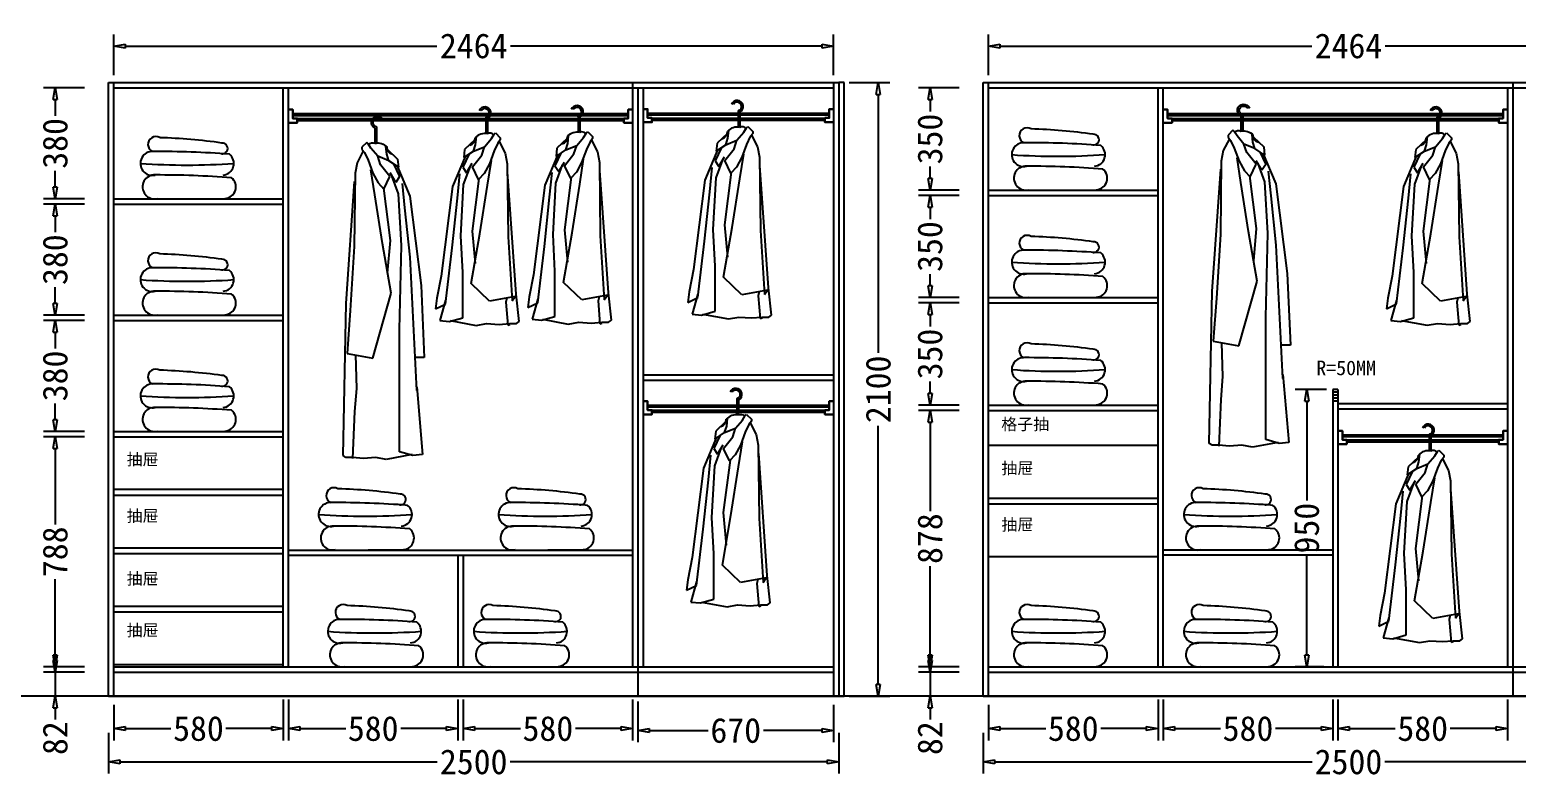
# Model space of a CAD drawing. Header units: millimetres. Extents: x 304407 to 361076, y -1262425 to -1203358.
# Drawn here: x 324807 to 329898, y -1239159 to -1236596 of the extents above; entities that cross this region are included whole.
import ezdxf

# ---------------------------------------------------------------- set-up
doc = ezdxf.new("R2010")
doc.units = ezdxf.units.MM
doc.header["$LTSCALE"] = 20
doc.layers.get('Defpoints').update_dxf_attribs({"color": 250})
for name, color, linetype in [('8', 8, 'Continuous'), ('LAYER10', 11, 'Continuous'), ('LAYER8', 11, 'Continuous'), ('图层3', 4, 'Continuous'), ('墙体', 40, 'Continuous')]:
    doc.layers.add(name, color=color, linetype=linetype)
doc.styles.get("Standard").update_dxf_attribs({"font": 'SimSun.ttf', "height": 85})
doc.styles.add('text', font='SimSun.ttf', dxfattribs={"height": 85})
doc.dimstyles.new('周文晶', dxfattribs={"dimtxt": 70, "dimasz": 40, "dimexe": 40, "dimexo": 30, "dimgap": 10, "dimtad": 0, "dimdec": 0, "dimtxsty": 'Standard', "dimblk": 'CLOSEDBLANK', "dimcen": 200, "dimclrd": 256, "dimclre": 256, "dimadec": 0, "dimazin": 0, "dimtfac": 1, "dimtdec": 0, "dimtmove": 0, "dimatfit": 3, "dimldrblk": 'CLOSEDBLANK', "dimfxl": 100, "dimfxlon": 1, "dimarcsym": 0})

# ---------------------------------------------------------------- blocks, each defined once
blk = doc.blocks.new('_ClosedBlank')
at = {"color": 0, "linetype": 'ByBlock', "lineweight": -2}
for p, q in [((-1, 0.17), (0, 0)), ((-1, 0.17), (-1, -0.17)), ((0, 0), (-1, -0.17))]:
    blk.add_line(p, q, dxfattribs=at)
blk = doc.blocks.new('*D1648')
at = {"lineweight": -2, "transparency": 16777216}
for p, q in [((325674.6, -1238888.7), (325674.6, -1239028.7)), ((325094.6, -1238907.1), (325094.6, -1239028.7)), ((325134.6, -1238988.7), (325290.6, -1238988.7)), ((325634.6, -1238988.7), (325478.7, -1238988.7))]:
    blk.add_line(p, q, dxfattribs=at)
at = {"layer": 'Defpoints', "color": 0, "transparency": 16777216}
for p in [(325674.6, -1238777.1), (325094.6, -1238877.1), (325674.6, -1238988.7)]:
    blk.add_point(p, dxfattribs=at)
at = {"lineweight": -2, "transparency": 16777216, "xscale": 40, "yscale": 40, "zscale": 40, "rotation": 180}
blk.add_blockref('_ClosedBlank', (325094.6, -1238988.7), dxfattribs=at)
at = {"lineweight": -2, "transparency": 16777216, "xscale": 40, "yscale": 40, "zscale": 40}
blk.add_blockref('_ClosedBlank', (325674.6, -1238988.7), dxfattribs=at)
at = {"color": 0, "transparency": 16777216, "insert": (325384.6, -1238988.7), "char_height": 85, "attachment_point": 5}
blk.add_mtext('580', dxfattribs=at)
blk = doc.blocks.new('*D1649')
at = {"lineweight": -2, "transparency": 16777216}
for p, q in [((325692.6, -1238888.7), (325692.6, -1239028.7)), ((326272.6, -1238888.7), (326272.6, -1239028.7)), ((325732.6, -1238988.7), (325888.6, -1238988.7)), ((326232.6, -1238988.7), (326076.7, -1238988.7))]:
    blk.add_line(p, q, dxfattribs=at)
at = {"layer": 'Defpoints', "color": 0, "transparency": 16777216}
for p in [(325692.6, -1236795.1), (326272.6, -1238777.1), (326272.6, -1238988.7)]:
    blk.add_point(p, dxfattribs=at)
at = {"lineweight": -2, "transparency": 16777216, "xscale": 40, "yscale": 40, "zscale": 40, "rotation": 180}
blk.add_blockref('_ClosedBlank', (325692.6, -1238988.7), dxfattribs=at)
at = {"lineweight": -2, "transparency": 16777216, "xscale": 40, "yscale": 40, "zscale": 40}
blk.add_blockref('_ClosedBlank', (326272.6, -1238988.7), dxfattribs=at)
at = {"color": 0, "transparency": 16777216, "insert": (325982.6, -1238988.7), "char_height": 85, "attachment_point": 5}
blk.add_mtext('580', dxfattribs=at)
blk = doc.blocks.new('*D1650')
at = {"lineweight": -2, "transparency": 16777216}
for p, q in [((325094.6, -1236751.7), (325094.6, -1236611.7)), ((327558.6, -1236751.7), (327558.6, -1236611.7)), ((325134.6, -1236651.7), (326200.9, -1236651.7)), ((327518.6, -1236651.7), (326452.3, -1236651.7))]:
    blk.add_line(p, q, dxfattribs=at)
at = {"layer": 'Defpoints', "color": 0, "transparency": 16777216}
for p in [(327558.6, -1236651.7), (325094.6, -1236795.1), (327558.6, -1236795.1)]:
    blk.add_point(p, dxfattribs=at)
at = {"lineweight": -2, "transparency": 16777216, "xscale": 40, "yscale": 40, "zscale": 40, "rotation": 180}
blk.add_blockref('_ClosedBlank', (325094.6, -1236651.7), dxfattribs=at)
at = {"lineweight": -2, "transparency": 16777216, "xscale": 40, "yscale": 40, "zscale": 40}
blk.add_blockref('_ClosedBlank', (327558.6, -1236651.7), dxfattribs=at)
at = {"color": 0, "transparency": 16777216, "insert": (326326.6, -1236651.7), "char_height": 85, "attachment_point": 5}
blk.add_mtext('2464', dxfattribs=at)
blk = doc.blocks.new('*D1651')
at = {"lineweight": -2, "transparency": 16777216}
for p, q in [((325076.6, -1239002.8), (325076.6, -1239142.8)), ((327576.6, -1239002.8), (327576.6, -1239142.8)), ((325116.6, -1239102.8), (326201.9, -1239102.8)), ((327536.6, -1239102.8), (326451.4, -1239102.8))]:
    blk.add_line(p, q, dxfattribs=at)
at = {"layer": 'Defpoints', "color": 0, "transparency": 16777216}
for p in [(325076.6, -1238877.1), (327576.6, -1238877.1), (327576.6, -1239102.8)]:
    blk.add_point(p, dxfattribs=at)
at = {"lineweight": -2, "transparency": 16777216, "xscale": 40, "yscale": 40, "zscale": 40, "rotation": 180}
blk.add_blockref('_ClosedBlank', (325076.6, -1239102.8), dxfattribs=at)
at = {"lineweight": -2, "transparency": 16777216, "xscale": 40, "yscale": 40, "zscale": 40}
blk.add_blockref('_ClosedBlank', (327576.6, -1239102.8), dxfattribs=at)
at = {"color": 0, "transparency": 16777216, "insert": (326326.6, -1239102.8), "char_height": 85, "attachment_point": 5}
blk.add_mtext('2500', dxfattribs=at)
blk = doc.blocks.new('*D1652')
at = {"lineweight": -2, "transparency": 16777216}
for p, q in [((324894.4, -1238755.1), (324894.4, -1238715.1)), ((324994.4, -1238795.1), (324854.4, -1238795.1)), ((324894.4, -1238795.1), (324894.4, -1238877.1)), ((324994.4, -1238877.1), (324854.4, -1238877.1)), ((324894.4, -1238917.1), (324894.4, -1238957.1))]:
    blk.add_line(p, q, dxfattribs=at)
at = {"layer": 'Defpoints', "color": 0, "transparency": 16777216}
for p in [(324894.4, -1238795.1), (325094.6, -1238795.1), (325076.6, -1238877.1)]:
    blk.add_point(p, dxfattribs=at)
at = {"lineweight": -2, "transparency": 16777216, "xscale": 40, "yscale": 40, "zscale": 40}
for p, rotation in [((324894.4, -1238795.1), 270), ((324894.4, -1238877.1), 90)]:
    blk.add_blockref('_ClosedBlank', p, dxfattribs=dict(at, rotation=rotation))
at = {"color": 0, "transparency": 16777216, "insert": (324894.4, -1239021.2), "char_height": 85, "attachment_point": 5, "rotation": 90}
blk.add_mtext('82', dxfattribs=at)
blk = doc.blocks.new('*D1653')
at = {"lineweight": -2, "transparency": 16777216}
for p, q in [((324994.4, -1237989.1), (324854.4, -1237989.1)), ((324894.4, -1238029.1), (324894.4, -1238289.8)), ((324894.4, -1238737.1), (324894.4, -1238476.5)), ((324994.4, -1238777.1), (324854.4, -1238777.1))]:
    blk.add_line(p, q, dxfattribs=at)
at = {"layer": 'Defpoints', "color": 0, "transparency": 16777216}
for p in [(324894.4, -1237989.1), (325094.6, -1237989.1), (325094.6, -1238777.1)]:
    blk.add_point(p, dxfattribs=at)
at = {"lineweight": -2, "transparency": 16777216, "xscale": 40, "yscale": 40, "zscale": 40}
for p, rotation in [((324894.4, -1237989.1), 90), ((324894.4, -1238777.1), 270)]:
    blk.add_blockref('_ClosedBlank', p, dxfattribs=dict(at, rotation=rotation))
at = {"color": 0, "transparency": 16777216, "insert": (324894.4, -1238383.1), "char_height": 85, "attachment_point": 5, "rotation": 90}
blk.add_mtext('788', dxfattribs=at)
blk = doc.blocks.new('*D1654')
at = {"lineweight": -2, "transparency": 16777216}
for p, q in [((324994.4, -1237591.1), (324854.4, -1237591.1)), ((324894.4, -1237631.1), (324894.4, -1237687.1)), ((324894.4, -1237931.1), (324894.4, -1237875.2)), ((324994.4, -1237971.1), (324854.4, -1237971.1))]:
    blk.add_line(p, q, dxfattribs=at)
at = {"layer": 'Defpoints', "color": 0, "transparency": 16777216}
for p in [(324894.4, -1237591.1), (325094.6, -1237591.1), (325094.6, -1237971.1)]:
    blk.add_point(p, dxfattribs=at)
at = {"lineweight": -2, "transparency": 16777216, "xscale": 40, "yscale": 40, "zscale": 40}
for p, rotation in [((324894.4, -1237591.1), 90), ((324894.4, -1237971.1), 270)]:
    blk.add_blockref('_ClosedBlank', p, dxfattribs=dict(at, rotation=rotation))
at = {"color": 0, "transparency": 16777216, "insert": (324894.4, -1237781.1), "char_height": 85, "attachment_point": 5, "rotation": 90}
blk.add_mtext('380', dxfattribs=at)
blk = doc.blocks.new('*D1655')
at = {"lineweight": -2, "transparency": 16777216}
for p, q in [((324994.4, -1237193.1), (324854.4, -1237193.1)), ((324894.4, -1237233.1), (324894.4, -1237289.1)), ((324894.4, -1237533.1), (324894.4, -1237477.2)), ((324994.4, -1237573.1), (324854.4, -1237573.1))]:
    blk.add_line(p, q, dxfattribs=at)
at = {"layer": 'Defpoints', "color": 0, "transparency": 16777216}
for p in [(324894.4, -1237193.1), (325094.6, -1237193.1), (325094.6, -1237573.1)]:
    blk.add_point(p, dxfattribs=at)
at = {"lineweight": -2, "transparency": 16777216, "xscale": 40, "yscale": 40, "zscale": 40}
for p, rotation in [((324894.4, -1237193.1), 90), ((324894.4, -1237573.1), 270)]:
    blk.add_blockref('_ClosedBlank', p, dxfattribs=dict(at, rotation=rotation))
at = {"color": 0, "transparency": 16777216, "insert": (324894.4, -1237383.1), "char_height": 85, "attachment_point": 5, "rotation": 90}
blk.add_mtext('380', dxfattribs=at)
blk = doc.blocks.new('*D1656')
at = {"lineweight": -2, "transparency": 16777216}
for p, q in [((324994.4, -1236795.1), (324854.4, -1236795.1)), ((324894.4, -1236835.1), (324894.4, -1236891.1)), ((324894.4, -1237135.1), (324894.4, -1237079.2)), ((324994.4, -1237175.1), (324854.4, -1237175.1))]:
    blk.add_line(p, q, dxfattribs=at)
at = {"layer": 'Defpoints', "color": 0, "transparency": 16777216}
for p in [(324894.4, -1236795.1), (325094.6, -1236795.1), (325094.6, -1237175.1)]:
    blk.add_point(p, dxfattribs=at)
at = {"lineweight": -2, "transparency": 16777216, "xscale": 40, "yscale": 40, "zscale": 40}
for p, rotation in [((324894.4, -1236795.1), 90), ((324894.4, -1237175.1), 270)]:
    blk.add_blockref('_ClosedBlank', p, dxfattribs=dict(at, rotation=rotation))
at = {"color": 0, "transparency": 16777216, "insert": (324894.4, -1236985.1), "char_height": 85, "attachment_point": 5, "rotation": 90}
blk.add_mtext('380', dxfattribs=at)
blk = doc.blocks.new('*D1657')
at = {"lineweight": -2, "transparency": 16777216}
for p, q in [((327611.5, -1236777.1), (327751.5, -1236777.1)), ((327711.5, -1236817.1), (327711.5, -1237702.4)), ((327711.5, -1238837.1), (327711.5, -1237951.9)), ((327611.5, -1238877.1), (327751.5, -1238877.1))]:
    blk.add_line(p, q, dxfattribs=at)
at = {"layer": 'Defpoints', "color": 0, "transparency": 16777216}
for p in [(327576.6, -1236777.1), (327711.5, -1236777.1), (327576.6, -1238877.1)]:
    blk.add_point(p, dxfattribs=at)
at = {"lineweight": -2, "transparency": 16777216, "xscale": 40, "yscale": 40, "zscale": 40}
for p, rotation in [((327711.5, -1236777.1), 90), ((327711.5, -1238877.1), 270)]:
    blk.add_blockref('_ClosedBlank', p, dxfattribs=dict(at, rotation=rotation))
at = {"color": 0, "transparency": 16777216, "insert": (327711.5, -1237827.1), "char_height": 85, "attachment_point": 5, "rotation": 90}
blk.add_mtext('2100', dxfattribs=at)
blk = doc.blocks.new('*D1658')
at = {"lineweight": -2, "transparency": 16777216}
for p, q in [((326888.6, -1238895.3), (326888.6, -1239035.3)), ((327558.6, -1238907.1), (327558.6, -1239035.3)), ((326928.6, -1238995.3), (327128.9, -1238995.3)), ((327518.6, -1238995.3), (327318.4, -1238995.3))]:
    blk.add_line(p, q, dxfattribs=at)
at = {"layer": 'Defpoints', "color": 0, "transparency": 16777216}
for p in [(326888.6, -1238777.1), (327558.6, -1238877.1), (327558.6, -1238995.3)]:
    blk.add_point(p, dxfattribs=at)
at = {"lineweight": -2, "transparency": 16777216, "xscale": 40, "yscale": 40, "zscale": 40, "rotation": 180}
blk.add_blockref('_ClosedBlank', (326888.6, -1238995.3), dxfattribs=at)
at = {"lineweight": -2, "transparency": 16777216, "xscale": 40, "yscale": 40, "zscale": 40}
blk.add_blockref('_ClosedBlank', (327558.6, -1238995.3), dxfattribs=at)
at = {"color": 0, "transparency": 16777216, "insert": (327223.6, -1238995.3), "char_height": 85, "attachment_point": 5}
blk.add_mtext('670', dxfattribs=at)
blk = doc.blocks.new('*D1635')
at = {"lineweight": -2, "transparency": 16777216}
for p, q in [((328668.8, -1238888.7), (328668.8, -1239028.7)), ((328088.8, -1238907.1), (328088.8, -1239028.7)), ((328128.8, -1238988.7), (328284.8, -1238988.7)), ((328628.8, -1238988.7), (328472.9, -1238988.7))]:
    blk.add_line(p, q, dxfattribs=at)
at = {"layer": 'Defpoints', "color": 0, "transparency": 16777216}
for p in [(328668.8, -1238777.1), (328088.8, -1238877.1), (328668.8, -1238988.7)]:
    blk.add_point(p, dxfattribs=at)
at = {"lineweight": -2, "transparency": 16777216, "xscale": 40, "yscale": 40, "zscale": 40, "rotation": 180}
blk.add_blockref('_ClosedBlank', (328088.8, -1238988.7), dxfattribs=at)
at = {"lineweight": -2, "transparency": 16777216, "xscale": 40, "yscale": 40, "zscale": 40}
blk.add_blockref('_ClosedBlank', (328668.8, -1238988.7), dxfattribs=at)
at = {"color": 0, "transparency": 16777216, "insert": (328378.8, -1238988.7), "char_height": 85, "attachment_point": 5}
blk.add_mtext('580', dxfattribs=at)
blk = doc.blocks.new('*D1636')
at = {"lineweight": -2, "transparency": 16777216}
for p, q in [((329284.8, -1238888.7), (329284.8, -1239028.7)), ((329864.8, -1238888.7), (329864.8, -1239028.7)), ((329324.8, -1238988.7), (329480.8, -1238988.7)), ((329824.8, -1238988.7), (329668.9, -1238988.7))]:
    blk.add_line(p, q, dxfattribs=at)
at = {"layer": 'Defpoints', "color": 0, "transparency": 16777216}
for p in [(329284.8, -1238777.1), (329864.8, -1238777.1), (329864.8, -1238988.7)]:
    blk.add_point(p, dxfattribs=at)
at = {"lineweight": -2, "transparency": 16777216, "xscale": 40, "yscale": 40, "zscale": 40, "rotation": 180}
blk.add_blockref('_ClosedBlank', (329284.8, -1238988.7), dxfattribs=at)
at = {"lineweight": -2, "transparency": 16777216, "xscale": 40, "yscale": 40, "zscale": 40}
blk.add_blockref('_ClosedBlank', (329864.8, -1238988.7), dxfattribs=at)
at = {"color": 0, "transparency": 16777216, "insert": (329574.8, -1238988.7), "char_height": 85, "attachment_point": 5}
blk.add_mtext('580', dxfattribs=at)
blk = doc.blocks.new('*D1637')
at = {"lineweight": -2, "transparency": 16777216}
for p, q in [((328088.8, -1236751.7), (328088.8, -1236611.7)), ((330552.8, -1236751.7), (330552.8, -1236611.7)), ((328128.8, -1236651.7), (329195.1, -1236651.7)), ((330512.8, -1236651.7), (329446.5, -1236651.7))]:
    blk.add_line(p, q, dxfattribs=at)
at = {"layer": 'Defpoints', "color": 0, "transparency": 16777216}
for p in [(330552.8, -1236651.7), (328088.8, -1236795.1), (330552.8, -1236795.1)]:
    blk.add_point(p, dxfattribs=at)
at = {"lineweight": -2, "transparency": 16777216, "xscale": 40, "yscale": 40, "zscale": 40, "rotation": 180}
blk.add_blockref('_ClosedBlank', (328088.8, -1236651.7), dxfattribs=at)
at = {"lineweight": -2, "transparency": 16777216, "xscale": 40, "yscale": 40, "zscale": 40}
blk.add_blockref('_ClosedBlank', (330552.8, -1236651.7), dxfattribs=at)
at = {"color": 0, "transparency": 16777216, "insert": (329320.8, -1236651.7), "char_height": 85, "attachment_point": 5}
blk.add_mtext('2464', dxfattribs=at)
blk = doc.blocks.new('*D1638')
at = {"lineweight": -2, "transparency": 16777216}
for p, q in [((328070.8, -1239002.8), (328070.8, -1239142.8)), ((330570.8, -1239002.8), (330570.8, -1239142.8)), ((328110.8, -1239102.8), (329196.1, -1239102.8)), ((330530.8, -1239102.8), (329445.6, -1239102.8))]:
    blk.add_line(p, q, dxfattribs=at)
at = {"layer": 'Defpoints', "color": 0, "transparency": 16777216}
for p in [(328070.8, -1238877.1), (330570.8, -1238877.1), (330570.8, -1239102.8)]:
    blk.add_point(p, dxfattribs=at)
at = {"lineweight": -2, "transparency": 16777216, "xscale": 40, "yscale": 40, "zscale": 40, "rotation": 180}
blk.add_blockref('_ClosedBlank', (328070.8, -1239102.8), dxfattribs=at)
at = {"lineweight": -2, "transparency": 16777216, "xscale": 40, "yscale": 40, "zscale": 40}
blk.add_blockref('_ClosedBlank', (330570.8, -1239102.8), dxfattribs=at)
at = {"color": 0, "transparency": 16777216, "insert": (329320.8, -1239102.8), "char_height": 85, "attachment_point": 5}
blk.add_mtext('2500', dxfattribs=at)
blk = doc.blocks.new('*D1639')
at = {"lineweight": -2, "transparency": 16777216}
for p, q in [((327888.6, -1238755.1), (327888.6, -1238715.1)), ((327988.6, -1238795.1), (327848.6, -1238795.1)), ((327888.6, -1238795.1), (327888.6, -1238877.1)), ((327988.6, -1238877.1), (327848.6, -1238877.1)), ((327888.6, -1238917.1), (327888.6, -1238957.1))]:
    blk.add_line(p, q, dxfattribs=at)
at = {"layer": 'Defpoints', "color": 0, "transparency": 16777216}
for p in [(327888.6, -1238795.1), (328088.8, -1238795.1), (328070.8, -1238877.1)]:
    blk.add_point(p, dxfattribs=at)
at = {"lineweight": -2, "transparency": 16777216, "xscale": 40, "yscale": 40, "zscale": 40}
for p, rotation in [((327888.6, -1238795.1), 270), ((327888.6, -1238877.1), 90)]:
    blk.add_blockref('_ClosedBlank', p, dxfattribs=dict(at, rotation=rotation))
at = {"color": 0, "transparency": 16777216, "insert": (327888.6, -1239021.2), "char_height": 85, "attachment_point": 5, "rotation": 90}
blk.add_mtext('82', dxfattribs=at)
blk = doc.blocks.new('*D1640')
at = {"lineweight": -2, "transparency": 16777216}
for p, q in [((327988.6, -1237899.1), (327848.6, -1237899.1)), ((327888.6, -1237939.1), (327888.6, -1238243.6)), ((327888.6, -1238737.1), (327888.6, -1238432.6)), ((327988.6, -1238777.1), (327848.6, -1238777.1))]:
    blk.add_line(p, q, dxfattribs=at)
at = {"layer": 'Defpoints', "color": 0, "transparency": 16777216}
for p in [(327888.6, -1237899.1), (328088.8, -1237899.1), (328088.8, -1238777.1)]:
    blk.add_point(p, dxfattribs=at)
at = {"lineweight": -2, "transparency": 16777216, "xscale": 40, "yscale": 40, "zscale": 40}
for p, rotation in [((327888.6, -1237899.1), 90), ((327888.6, -1238777.1), 270)]:
    blk.add_blockref('_ClosedBlank', p, dxfattribs=dict(at, rotation=rotation))
at = {"color": 0, "transparency": 16777216, "insert": (327888.6, -1238338.1), "char_height": 85, "attachment_point": 5, "rotation": 90}
blk.add_mtext('878', dxfattribs=at)
blk = doc.blocks.new('*D1641')
at = {"lineweight": -2, "transparency": 16777216}
for p, q in [((327988.6, -1237531.1), (327848.6, -1237531.1)), ((327888.6, -1237571.1), (327888.6, -1237612.1)), ((327888.6, -1237841.1), (327888.6, -1237800.2)), ((327988.6, -1237881.1), (327848.6, -1237881.1))]:
    blk.add_line(p, q, dxfattribs=at)
at = {"layer": 'Defpoints', "color": 0, "transparency": 16777216}
for p in [(327888.6, -1237531.1), (328088.8, -1237531.1), (328088.8, -1237881.1)]:
    blk.add_point(p, dxfattribs=at)
at = {"lineweight": -2, "transparency": 16777216, "xscale": 40, "yscale": 40, "zscale": 40}
for p, rotation in [((327888.6, -1237531.1), 90), ((327888.6, -1237881.1), 270)]:
    blk.add_blockref('_ClosedBlank', p, dxfattribs=dict(at, rotation=rotation))
at = {"color": 0, "transparency": 16777216, "insert": (327888.6, -1237706.1), "char_height": 85, "attachment_point": 5, "rotation": 90}
blk.add_mtext('350', dxfattribs=at)
blk = doc.blocks.new('*D1642')
at = {"lineweight": -2, "transparency": 16777216}
for p, q in [((327988.6, -1237163.1), (327848.6, -1237163.1)), ((327888.6, -1237203.1), (327888.6, -1237244.1)), ((327888.6, -1237473.1), (327888.6, -1237432.2)), ((327988.6, -1237513.1), (327848.6, -1237513.1))]:
    blk.add_line(p, q, dxfattribs=at)
at = {"layer": 'Defpoints', "color": 0, "transparency": 16777216}
for p in [(327888.6, -1237163.1), (328088.8, -1237163.1), (328088.8, -1237513.1)]:
    blk.add_point(p, dxfattribs=at)
at = {"lineweight": -2, "transparency": 16777216, "xscale": 40, "yscale": 40, "zscale": 40}
for p, rotation in [((327888.6, -1237163.1), 90), ((327888.6, -1237513.1), 270)]:
    blk.add_blockref('_ClosedBlank', p, dxfattribs=dict(at, rotation=rotation))
at = {"color": 0, "transparency": 16777216, "insert": (327888.6, -1237338.1), "char_height": 85, "attachment_point": 5, "rotation": 90}
blk.add_mtext('350', dxfattribs=at)
blk = doc.blocks.new('*D1643')
at = {"lineweight": -2, "transparency": 16777216}
for p, q in [((327988.6, -1236795.1), (327848.6, -1236795.1)), ((327888.6, -1236835.1), (327888.6, -1236876.1)), ((327888.6, -1237105.1), (327888.6, -1237064.2)), ((327988.6, -1237145.1), (327848.6, -1237145.1))]:
    blk.add_line(p, q, dxfattribs=at)
at = {"layer": 'Defpoints', "color": 0, "transparency": 16777216}
for p in [(327888.6, -1236795.1), (328088.8, -1236795.1), (328088.8, -1237145.1)]:
    blk.add_point(p, dxfattribs=at)
at = {"lineweight": -2, "transparency": 16777216, "xscale": 40, "yscale": 40, "zscale": 40}
for p, rotation in [((327888.6, -1236795.1), 90), ((327888.6, -1237145.1), 270)]:
    blk.add_blockref('_ClosedBlank', p, dxfattribs=dict(at, rotation=rotation))
at = {"color": 0, "transparency": 16777216, "insert": (327888.6, -1236970.1), "char_height": 85, "attachment_point": 5, "rotation": 90}
blk.add_mtext('350', dxfattribs=at)
blk = doc.blocks.new('*D1646')
at = {"lineweight": -2, "transparency": 16777216}
for p, q in [((329245.8, -1237827.1), (329137.8, -1237827.1)), ((329177.8, -1237867.1), (329177.8, -1238207.1)), ((329177.8, -1238737.1), (329177.8, -1238397.1)), ((329236.8, -1238777.1), (329137.8, -1238777.1))]:
    blk.add_line(p, q, dxfattribs=at)
at = {"layer": 'Defpoints', "color": 0, "transparency": 16777216}
for p in [(329275.8, -1237827.1), (329177.8, -1238777.1), (329266.8, -1238777.1)]:
    blk.add_point(p, dxfattribs=at)
at = {"lineweight": -2, "transparency": 16777216, "xscale": 40, "yscale": 40, "zscale": 40}
for p, rotation in [((329177.8, -1237827.1), 90), ((329177.8, -1238777.1), 270)]:
    blk.add_blockref('_ClosedBlank', p, dxfattribs=dict(at, rotation=rotation))
at = {"color": 0, "transparency": 16777216, "insert": (329177.8, -1238302.1), "char_height": 85, "attachment_point": 5, "rotation": 90}
blk.add_mtext('950', dxfattribs=at)
blk = doc.blocks.new('*D1647')
at = {"lineweight": -2, "transparency": 16777216}
for p, q in [((328686.8, -1238888.7), (328686.8, -1239028.7)), ((329266.8, -1238888.7), (329266.8, -1239028.7)), ((328726.8, -1238988.7), (328882.8, -1238988.7)), ((329226.8, -1238988.7), (329070.9, -1238988.7))]:
    blk.add_line(p, q, dxfattribs=at)
at = {"layer": 'Defpoints', "color": 0, "transparency": 16777216}
for p in [(328686.8, -1238777.1), (329266.8, -1238777.1), (328686.8, -1238988.7)]:
    blk.add_point(p, dxfattribs=at)
at = {"lineweight": -2, "transparency": 16777216, "xscale": 40, "yscale": 40, "zscale": 40, "rotation": 180}
blk.add_blockref('_ClosedBlank', (328686.8, -1238988.7), dxfattribs=at)
at = {"lineweight": -2, "transparency": 16777216, "xscale": 40, "yscale": 40, "zscale": 40}
blk.add_blockref('_ClosedBlank', (329266.8, -1238988.7), dxfattribs=at)
at = {"color": 0, "transparency": 16777216, "insert": (328976.8, -1238988.7), "char_height": 85, "attachment_point": 5}
blk.add_mtext('580', dxfattribs=at)
blk = doc.blocks.new('*D1686')
at = {"lineweight": -2, "transparency": 16777216}
for p, q in [((326290.6, -1238888.7), (326290.6, -1239028.7)), ((326870.6, -1238888.7), (326870.6, -1239028.7)), ((326330.6, -1238988.7), (326486.6, -1238988.7)), ((326830.6, -1238988.7), (326674.7, -1238988.7))]:
    blk.add_line(p, q, dxfattribs=at)
at = {"layer": 'Defpoints', "color": 0, "transparency": 16777216}
for p in [(326290.6, -1238777.1), (326870.6, -1238777.1), (326870.6, -1238988.7)]:
    blk.add_point(p, dxfattribs=at)
at = {"lineweight": -2, "transparency": 16777216, "xscale": 40, "yscale": 40, "zscale": 40, "rotation": 180}
blk.add_blockref('_ClosedBlank', (326290.6, -1238988.7), dxfattribs=at)
at = {"lineweight": -2, "transparency": 16777216, "xscale": 40, "yscale": 40, "zscale": 40}
blk.add_blockref('_ClosedBlank', (326870.6, -1238988.7), dxfattribs=at)
at = {"color": 0, "transparency": 16777216, "insert": (326580.6, -1238988.7), "char_height": 85, "attachment_point": 5}
blk.add_mtext('580', dxfattribs=at)
blk = doc.blocks.new('A$C1C5764E0')
at = {"layer": '8'}
for p, q in [((172.3, 708.4), (172.3, 657.4)), ((178.3, 708.4), (178.3, 657.4)), ((135.3, 635.3), (99.9, 601.9)), ((130.4, 596.4), (137.4, 618.5)), ((130.4, 596.4), (167.9, 611.6)), ((137.4, 618.5), (140.1, 644.9)), ((158.2, 582.5), (167.9, 611.6)), ((167.9, 611.6), (191.5, 639.3)), ((191.5, 639.3), (201.2, 654.6)), ((201.2, 654.6), (205.3, 658.7)), ((213.6, 624.1), (201.2, 597.8)), ((205.3, 658.7), (222, 642.1)), ((222, 635.2), (213.6, 624.1)), ((217.8, 629.6), (238.6, 589.4)), ((222, 642.1), (222, 635.2)), ((103, 580.9), (58.4, 475.1)), ((113.7, 585.2), (93.2, 541.7)), ((99.9, 601.9), (97.1, 574.2)), ((97.1, 574.2), (130.4, 596.4)), ((126.3, 542.3), (158.2, 582.5)), ((178.3, 479.5), (191.3, 564.6)), ((201.2, 597.8), (184.5, 553.4)), ((238.6, 589.4), (245.5, 553.4)), ((75, 435), (83.4, 518.8)), ((93.2, 541.7), (106.3, 522.1)), ((96.5, 482.8), (119.4, 544.9)), ((106.3, 522.1), (125.9, 554.7)), ((147.1, 499.3), (126.3, 542.3)), ((166.5, 520.1), (147.1, 499.3)), ((184.5, 553.4), (166.5, 520.1)), ((245.5, 553.4), (248.3, 302.5)), ((276.4, 106.8), (247, 525.3)), ((58.4, 475.1), (19.5, 168.8)), ((86.6, 306.3), (96.5, 482.8)), ((148.8, 502.4), (125.9, 322.6)), ((152.1, 312.8), (178.3, 479.5)), ((57, 265.8), (75, 435)), ((93.2, 180.9), (86.6, 306.3)), ((122.6, 142.8), (152.1, 312.8)), ((125.9, 322.6), (135.7, 211.4)), ((34.3, 73.1), (57, 265.8)), ((248.3, 302.5), (262.2, 83.5)), ((19.5, 168.8), (4.8, 92.7)), ((93.2, 26.2), (93.2, 180.9)), ((184.8, 82.8), (122.6, 142.8)), ((286.7, 13.1), (276.4, 106.8)), ((4.8, 92.7), (0, 56.7)), ((0, 56.7), (34.3, 73.1)), ((34.3, 86.2), (14.7, 16.3)), ((273.1, 99.1), (184.8, 82.8)), ((244.2, 93.8), (240.9, 79.6)), ((240.9, 79.6), (247.4, 1.1)), ((262.2, 83.5), (273.1, 99.1)), ((14.7, 16.3), (47.4, 13.1)), ((47.4, 13.1), (93.2, 26.2)), ((50.7, 16.3), (139, 0)), ((139, 0), (175, 6.5)), ((175, 6.5), (217.5, 3.3)), ((217.5, 3.3), (253.5, 6.5)), ((247.4, 1.1), (254, 3.3)), ((253.5, 6.5), (276.9, 6.5)), ((276.9, 6.5), (286.7, 13.1))]:
    blk.add_line(p, q, dxfattribs=at)
for centre, radius, start, end in [((168.9, 727.1), 20.9, 296.6338, 159.5285), ((168.9, 727.1), 14.9, 296.6338, 150.6175), ((175.9, 709.9), 3.91, 94.6712, 201.9626), ((110.9, 641.2), 25.1, 286.2636, 2.0248), ((168.9, 613.1), 43.9, 77.6993, 138.5966), ((186.2, 639.8), 18, 42.48, 116.3392)]:
    blk.add_arc(centre, radius, start, end, dxfattribs=at)
blk = doc.blocks.new('A$C4F477F88')
at = {"layer": 'LAYER10'}
blk.add_blockref('A$C1C5764E0', (0, 0), dxfattribs=at)
blk = doc.blocks.new('A$C5E603B19')
at = {"layer": 'LAYER8'}
blk.add_blockref('A$C4F477F88', (0, 0), dxfattribs=at)
blk = doc.blocks.new('A$C1B0A679D')
at = {"layer": '图层3'}
blk.add_blockref('A$C5E603B19', (0, 0), dxfattribs=at)
blk = doc.blocks.new('A$C52EB379C')
at = {"layer": '8'}
for p, q in [((163.3, 1134.6), (163.3, 1083.5)), ((169.3, 1134.6), (169.3, 1083.5)), ((128.4, 1044.7), (131.2, 1071)), ((182.5, 1065.5), (192.3, 1080.7)), ((192.3, 1080.7), (196.4, 1084.9)), ((196.4, 1084.9), (213.1, 1068.3)), ((91, 1028.1), (88.2, 1000.3)), ((88.2, 1000.3), (121.5, 1022.5)), ((126.4, 1061.5), (91, 1028.1)), ((121.5, 1022.5), (128.4, 1044.7)), ((121.5, 1022.5), (159, 1037.8)), ((149.3, 1008.7), (159, 1037.8)), ((159, 1037.8), (182.5, 1065.5)), ((192.3, 1023.9), (175.6, 979.5)), ((204.7, 1050.2), (192.3, 1023.9)), ((213.1, 1061.3), (204.7, 1050.2)), ((208.9, 1055.8), (229.7, 1015.6)), ((213.1, 1068.3), (213.1, 1061.3)), ((94.1, 1007.1), (49.5, 901.3)), ((104.8, 1011.4), (84.3, 967.8)), ((84.3, 967.8), (97.4, 948.2)), ((87.6, 909), (110.5, 971.1)), ((97.4, 948.2), (117, 980.9)), ((117.4, 968.5), (149.3, 1008.7)), ((138.2, 925.5), (117.4, 968.5)), ((175.6, 979.5), (157.6, 946.3)), ((169.3, 905.7), (182.4, 990.7)), ((229.7, 1015.6), (236.6, 979.5)), ((236.6, 979.5), (239.4, 728.7)), ((66.1, 861.1), (74.5, 944.9)), ((139.9, 928.6), (117, 748.8)), ((157.6, 946.3), (138.2, 925.5)), ((267.5, 533), (238.1, 951.5)), ((49.5, 901.3), (10.6, 595)), ((77.7, 732.4), (87.6, 909)), ((143.2, 738.9), (169.3, 905.7)), ((48.1, 692), (66.1, 861.1)), ((84.3, 444.7), (77.7, 732.4)), ((113.7, 568.9), (143.2, 738.9)), ((117, 748.8), (126.8, 637.6)), ((239.4, 728.7), (253.3, 509.7)), ((25.4, 235.4), (48.1, 692)), ((10.6, 595), (0, 349)), ((175.9, 346.6), (113.7, 568.9)), ((253.3, 509.7), (264.2, 362.9)), ((277.8, 13.1), (267.5, 533)), ((84.3, 26.2), (84.3, 444.7)), ((264.2, 362.9), (175.9, 346.6)), ((235.3, 357.6), (232, 242)), ((0, 349), (31, 349)), ((25.4, 248.5), (5.8, 16.3)), ((232, 242), (238.5, 163.5)), ((238.5, 163.5), (245.1, 3.3)), ((5.8, 16.3), (38.5, 13.1)), ((38.5, 13.1), (84.3, 26.2)), ((41.7, 16.3), (130.1, 0)), ((130.1, 0), (166.1, 6.5)), ((166.1, 6.5), (208.6, 3.3)), ((208.6, 3.3), (244.6, 6.5)), ((244.6, 6.5), (268, 6.5)), ((268, 6.5), (277.8, 13.1))]:
    blk.add_line(p, q, dxfattribs=at)
for centre, radius, start, end in [((160, 1153.2), 20.9, 296.6338, 159.5285), ((160, 1153.2), 14.9, 296.6338, 150.6175), ((167, 1136), 3.91, 94.6712, 201.9626), ((160, 1039.2), 43.9, 77.6993, 138.5966), ((177.3, 1066), 18, 42.48, 116.3392), ((102, 1067.4), 25.1, 286.2636, 2.0248)]:
    blk.add_arc(centre, radius, start, end, dxfattribs=at)
blk = doc.blocks.new('A$C05785CA5')
at = {"layer": 'LAYER10'}
blk.add_blockref('A$C52EB379C', (0, 0), dxfattribs=at)
blk = doc.blocks.new('A$C100967EE')
at = {"layer": 'LAYER10'}
blk.add_blockref('A$C05785CA5', (0, 0), dxfattribs=at)
blk = doc.blocks.new('A$C65D30603')
at = {"layer": 'LAYER8'}
blk.add_blockref('A$C100967EE', (0, 0), dxfattribs=at)
blk = doc.blocks.new('A$C50CE712E')
at = {"layer": '图层3'}
blk.add_blockref('A$C65D30603', (0, 0), dxfattribs=at)
blk = doc.blocks.new('A$C11F00F61')
at = {"color": 8}
blk.add_line((48.2, 0), (290.3, 1.2), dxfattribs=at)
at = {"layer": '墙体', "color": 8}
for centre, radius, start, end in [((52.6, 186.6), 26.7, 59.8021, 244.0801), ((9.8, -1698.7), 1909.1, 81.8981, 88.3112), ((41, 121.6), 41, 86.0834, 284.0988), ((53.8, -3125.6), 3288.1, 85.6244, 90.1755), ((280.3, 173), 18.4, 260.1551, 94.4157), ((279.7, 121.7), 40, 274.9406, 51.3165), ((159.2, 2329.1), 2213.2, 265.8756, 274.159), ((48.2, 41), 41, 86.0834, 284.0988), ((61, -3206.2), 3288.1, 85.6244, 90.1755), ((286.9, 41.1), 40, 274.9406, 51.3165)]:
    blk.add_arc(centre, radius, start, end, dxfattribs=at)

msp = doc.modelspace()

# ---------------------------------------------------------------- linework, layer by layer
for p, q in [((325076.6, -1238877.1), (325076.6, -1236777.1)), ((325076.6, -1236777.1), (327576.6, -1236777.1)), ((325094.6, -1238877.1), (325094.6, -1236777.1)), ((325094.6, -1236795.1), (327558.6, -1236795.1)), ((325674.6, -1238777.1), (325674.6, -1236795.1)), ((325692.6, -1238777.1), (325692.6, -1236795.1)), ((326870.6, -1236777.1), (326870.6, -1238777.1)), ((326888.6, -1236795.1), (326888.6, -1238877.1)), ((326906.6, -1236795.1), (326906.6, -1238777.1)), ((327558.6, -1236777.1), (327558.6, -1238877.1)), ((327576.6, -1236777.1), (327576.6, -1238877.1)), ((327594.6, -1236777.1), (327576.6, -1236777.1)), ((327594.6, -1238877.1), (327594.6, -1236777.1)), ((328070.8, -1238877.1), (328070.8, -1236777.1)), ((328070.8, -1236777.1), (330570.8, -1236777.1)), ((328088.8, -1238877.1), (328088.8, -1236777.1)), ((328088.8, -1236795.1), (330552.8, -1236795.1)), ((328668.8, -1238777.1), (328668.8, -1236795.1)), ((328686.8, -1238777.1), (328686.8, -1236795.1)), ((329864.8, -1236795.1), (329864.8, -1238777.1)), ((329882.8, -1236777.1), (329882.8, -1238877.1)), ((328088.8, -1237145.1), (328668.8, -1237145.1)), ((328088.8, -1237163.1), (328668.8, -1237163.1)), ((325094.6, -1237175.1), (325674.6, -1237175.1)), ((325094.6, -1237193.1), (325674.6, -1237193.1)), ((328088.8, -1237513.1), (328668.8, -1237513.1)), ((328088.8, -1237531.1), (328668.8, -1237531.1)), ((325094.6, -1237573.1), (325674.6, -1237573.1)), ((325094.6, -1237591.1), (325674.6, -1237591.1)), ((326906.6, -1237777.1), (327558.6, -1237777.1)), ((326906.6, -1237795.1), (327558.6, -1237795.1)), ((329266.8, -1237827.1), (329266.8, -1238777.1)), ((329284.8, -1237827.1), (329266.8, -1237827.1)), ((329284.8, -1237827.1), (329284.8, -1238777.1)), ((328088.8, -1237881.1), (328668.8, -1237881.1)), ((329284.8, -1237837.1), (329266.8, -1237837.1)), ((329284.8, -1237847.1), (329266.8, -1237847.1)), ((329284.8, -1237857.1), (329266.8, -1237857.1)), ((329284.8, -1237867.1), (329266.8, -1237867.1)), ((329864.8, -1237877.1), (329284.8, -1237877.1)), ((328088.8, -1237899.1), (328668.8, -1237899.1)), ((329864.8, -1237895.1), (329284.8, -1237895.1)), ((325094.6, -1237971.1), (325674.6, -1237971.1)), ((325094.6, -1237989.1), (325674.6, -1237989.1)), ((328668.8, -1238019.1), (328088.8, -1238019.1)), ((325094.6, -1238169.1), (325674.6, -1238169.1)), ((325094.6, -1238189.1), (325674.6, -1238189.1)), ((328088.8, -1238199.1), (328668.8, -1238199.1)), ((328088.8, -1238219.1), (328668.8, -1238219.1)), ((325094.6, -1238369.1), (325674.6, -1238369.1)), ((325094.6, -1238389.1), (325674.6, -1238389.1)), ((325692.6, -1238377.1), (326870.6, -1238377.1)), ((325692.6, -1238395.1), (326870.6, -1238395.1)), ((326272.6, -1238395.1), (326272.6, -1238777.1)), ((326290.6, -1238395.1), (326290.6, -1238777.1)), ((329266.8, -1238377.1), (328686.8, -1238377.1)), ((329266.8, -1238395.1), (328686.8, -1238395.1)), ((328088.8, -1238399.1), (328668.8, -1238399.1)), ((325094.6, -1238569.1), (325674.6, -1238569.1)), ((325094.6, -1238589.1), (325674.6, -1238589.1)), ((325094.6, -1238769.1), (325674.6, -1238769.1)), ((325094.6, -1238777.1), (327558.6, -1238777.1)), ((325094.6, -1238795.1), (327558.6, -1238795.1)), ((328088.8, -1238777.1), (330552.8, -1238777.1)), ((328088.8, -1238795.1), (330552.8, -1238795.1)), ((329882.8, -1238777.1), (330452.8, -1238777.1)), ((325076.6, -1238877.1), (327576.6, -1238877.1)), ((327576.6, -1238877.1), (327594.6, -1238877.1)), ((328070.8, -1238877.1), (330570.8, -1238877.1))]:
    msp.add_line(p, q)
at = {"color": 8}
msp.add_line((361075.9, -1238877.1), (304407.4, -1238877.1), dxfattribs=at)
msp.add_line((361075.9, -1238877.1), (304407.4, -1238877.1), dxfattribs=at)
at = {"lineweight": 30}
for points in [[(326906.6, -1236867.8), (326921.6, -1236867.8), (326921.6, -1236897.8), (326936.6, -1236897.8), (326936.6, -1236912.8), (326906.6, -1236912.8)], [(327558.6, -1236867.8), (327543.6, -1236867.8), (327543.6, -1236897.8), (327528.6, -1236897.8), (327528.6, -1236912.8), (327558.6, -1236912.8)], [(325692.6, -1236869.4), (325707.6, -1236869.4), (325707.6, -1236899.4), (325722.6, -1236899.4), (325722.6, -1236914.4), (325692.6, -1236914.4)], [(326855.6, -1236884.4), (325707.6, -1236884.4)], [(326855.6, -1236889), (325707.6, -1236889)], [(326840.6, -1236901.5), (325722.6, -1236901.5)], [(326840.6, -1236906.9), (325722.6, -1236906.9)], [(326870.6, -1236869.4), (326855.6, -1236869.4), (326855.6, -1236899.4), (326840.6, -1236899.4), (326840.6, -1236914.4), (326870.6, -1236914.4)], [(327543.6, -1236882.8), (326921.6, -1236882.8)], [(327543.6, -1236887.3), (326921.6, -1236887.3)], [(327528.6, -1236899.8), (326936.6, -1236899.8)], [(327528.6, -1236905.3), (326936.6, -1236905.3)], [(328686.8, -1236869.4), (328701.8, -1236869.4), (328701.8, -1236899.4), (328716.8, -1236899.4), (328716.8, -1236914.4), (328686.8, -1236914.4)], [(329849.8, -1236884.4), (328701.8, -1236884.4)], [(329849.8, -1236889), (328701.8, -1236889)], [(329834.8, -1236901.5), (328716.8, -1236901.5)], [(329834.8, -1236906.9), (328716.8, -1236906.9)], [(329864.8, -1236869.4), (329849.8, -1236869.4), (329849.8, -1236899.4), (329834.8, -1236899.4), (329834.8, -1236914.4), (329864.8, -1236914.4)], [(326906.6, -1237867.8), (326921.6, -1237867.8), (326921.6, -1237897.8), (326936.6, -1237897.8), (326936.6, -1237912.8), (326906.6, -1237912.8)], [(327543.6, -1237882.8), (326921.6, -1237882.8)], [(327543.6, -1237887.3), (326921.6, -1237887.3)], [(327558.6, -1237867.8), (327543.6, -1237867.8), (327543.6, -1237897.8), (327528.6, -1237897.8), (327528.6, -1237912.8), (327558.6, -1237912.8)], [(327528.6, -1237899.8), (326936.6, -1237899.8)], [(327528.6, -1237905.3), (326936.6, -1237905.3)], [(329284.8, -1237969.4), (329299.8, -1237969.4), (329299.8, -1237999.4), (329314.8, -1237999.4), (329314.8, -1238014.4), (329284.8, -1238014.4)], [(329849.8, -1237984.4), (329299.8, -1237984.4)], [(329849.8, -1237989), (329299.8, -1237989)], [(329864.8, -1237969.4), (329849.8, -1237969.4), (329849.8, -1237999.4), (329834.8, -1237999.4), (329834.8, -1238014.4), (329864.8, -1238014.4)], [(329834.8, -1238001.5), (329314.8, -1238001.5)], [(329834.8, -1238006.9), (329314.8, -1238006.9)]]:
    msp.add_lwpolyline(points, dxfattribs=at)

# ---------------------------------------------------------------- block references
for name, p in [('A$C1B0A679D', (326195.8, -1237608)), ('A$C1B0A679D', (326511.5, -1237603.6)), ('A$C1B0A679D', (327059.5, -1237586.1)), ('A$C1B0A679D', (329450.9, -1237607.9)), ('A$C11F00F61', (325185.9, -1237175.1)), ('A$C11F00F61', (328168.2, -1237145.1)), ('A$C11F00F61', (328168.2, -1237513.1)), ('A$C11F00F61', (325185.9, -1237573.1)), ('A$C11F00F61', (328168.2, -1237881.1)), ('A$C11F00F61', (325185.9, -1237971.1)), ('A$C1B0A679D', (327055.1, -1238571.6)), ('A$C1B0A679D', (329424.6, -1238694.2)), ('A$C11F00F61', (325795.8, -1238377.1)), ('A$C11F00F61', (326411.4, -1238377.1)), ('A$C11F00F61', (328757.2, -1238377.1)), ('A$C11F00F61', (325827.2, -1238777.1)), ('A$C11F00F61', (326326.6, -1238777.1)), ('A$C11F00F61', (328168.2, -1238777.1)), ('A$C11F00F61', (328757.2, -1238777.1))]:
    msp.add_blockref(name, p)
at = {"xscale": -1}
for p in [(329121.9, -1238025.1), (326157.3, -1238066.7)]:
    msp.add_blockref('A$C50CE712E', p, dxfattribs=at)

# ---------------------------------------------------------------- texts
at = {"attachment_point": 1, "style": 'text'}
for s, insert, char_height, width in [('R=50MM', (329210.6, -1237728.6), 50, 419.038), ('格子抽', (328132.5, -1237926.2), 40, 305.609), ('抽屉', (325138.9, -1238046.8), 40, 305.609), ('抽屉', (328133.1, -1238076.8), 40, 305.609), ('抽屉', (325138.9, -1238240.1), 40, 305.609), ('抽屉', (328133.1, -1238270.1), 40, 305.609), ('抽屉', (325138.9, -1238455.3), 40, 305.609), ('抽屉', (325138.9, -1238631.8), 40, 305.609)]:
    msp.add_mtext(s, dxfattribs=dict(at, insert=insert, char_height=char_height, width=width))

# ---------------------------------------------------------------- dimensions: what is measured, and where the dimension line sits
for base, p1, p2, picture, middle in [((327558.6, -1236651.7), (325094.6, -1236795.1), (327558.6, -1236795.1), '*D1650', (326326.6, -1236651.7)), ((330552.8, -1236651.7), (328088.8, -1236795.1), (330552.8, -1236795.1), '*D1637', (329320.8, -1236651.7)), ((326272.6, -1238988.7), (325692.6, -1236795.1), (326272.6, -1238777.1), '*D1649', (325982.6, -1238988.7)), ((325674.6, -1238988.7), (325094.6, -1238877.1), (325674.6, -1238777.1), '*D1648', (325384.6, -1238988.7)), ((326870.6, -1238988.7), (326290.6, -1238777.1), (326870.6, -1238777.1), '*D1686', (326580.6, -1238988.7)), ((327558.6, -1238995.3), (326888.6, -1238777.1), (327558.6, -1238877.1), '*D1658', (327223.6, -1238995.3)), ((328668.8, -1238988.7), (328088.8, -1238877.1), (328668.8, -1238777.1), '*D1635', (328378.8, -1238988.7)), ((328686.8, -1238988.7), (329266.8, -1238777.1), (328686.8, -1238777.1), '*D1647', (328976.8, -1238988.7)), ((329864.8, -1238988.7), (329284.8, -1238777.1), (329864.8, -1238777.1), '*D1636', (329574.8, -1238988.7)), ((327576.6, -1239102.8), (325076.6, -1238877.1), (327576.6, -1238877.1), '*D1651', (326326.6, -1239102.8)), ((330570.8, -1239102.8), (328070.8, -1238877.1), (330570.8, -1238877.1), '*D1638', (329320.8, -1239102.8))]:
    dim = msp.add_linear_dim(base=base, p1=p1, p2=p2, dimstyle='周文晶')
    dim.commit()
    dim.dimension.update_dxf_attribs({"geometry": picture, "text_midpoint": middle})
for base, p1, p2, angle, picture, middle in [((324894.4, -1236795.1), (325094.6, -1237175.1), (325094.6, -1236795.1), 270, '*D1656', (324894.4, -1236985.1)), ((327711.5, -1236777.1), (327576.6, -1238877.1), (327576.6, -1236777.1), 90, '*D1657', (327711.5, -1237827.1)), ((327888.6, -1236795.1), (328088.8, -1237145.1), (328088.8, -1236795.1), 270, '*D1643', (327888.6, -1236970.1)), ((327888.6, -1237163.1), (328088.8, -1237513.1), (328088.8, -1237163.1), 270, '*D1642', (327888.6, -1237338.1)), ((324894.4, -1237193.1), (325094.6, -1237573.1), (325094.6, -1237193.1), 270, '*D1655', (324894.4, -1237383.1)), ((327888.6, -1237531.1), (328088.8, -1237881.1), (328088.8, -1237531.1), 270, '*D1641', (327888.6, -1237706.1)), ((324894.4, -1237591.1), (325094.6, -1237971.1), (325094.6, -1237591.1), 270, '*D1654', (324894.4, -1237781.1)), ((329177.8, -1238777.1), (329275.8, -1237827.1), (329266.8, -1238777.1), 90, '*D1646', (329177.8, -1238302.1)), ((327888.6, -1237899.1), (328088.8, -1238777.1), (328088.8, -1237899.1), 270, '*D1640', (327888.6, -1238338.1)), ((324894.4, -1237989.1), (325094.6, -1238777.1), (325094.6, -1237989.1), 270, '*D1653', (324894.4, -1238383.1))]:
    dim = msp.add_linear_dim(base=base, p1=p1, p2=p2, angle=angle, dimstyle='周文晶')
    dim.commit()
    dim.dimension.update_dxf_attribs({"geometry": picture, "text_midpoint": middle})
for base, p1, p2, picture, middle in [((324894.4, -1238795.1), (325076.6, -1238877.1), (325094.6, -1238795.1), '*D1652', (324894.4, -1239021.2)), ((327888.6, -1238795.1), (328070.8, -1238877.1), (328088.8, -1238795.1), '*D1639', (327888.6, -1239021.2))]:
    dim = msp.add_linear_dim(base=base, p1=p1, p2=p2, angle=270, dimstyle='周文晶')
    dim.commit()
    dim.dimension.update_dxf_attribs({"geometry": picture, "text_midpoint": middle, "dimtype": 128})

doc.saveas('drawing.dxf')
